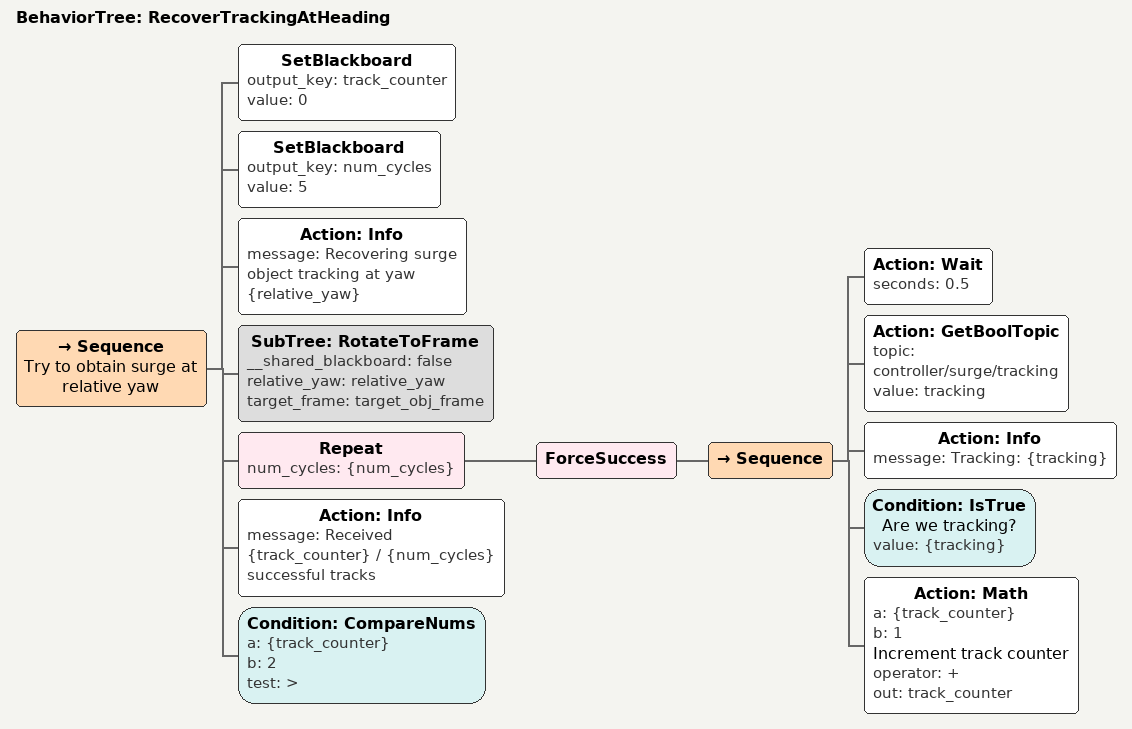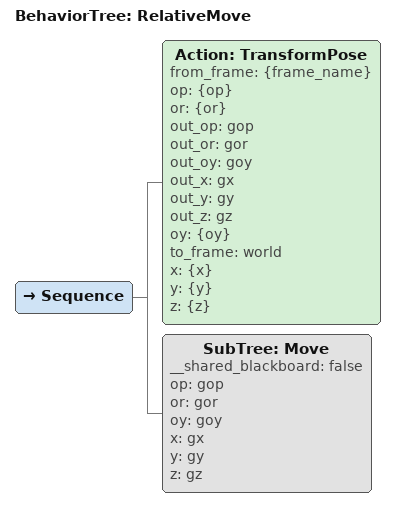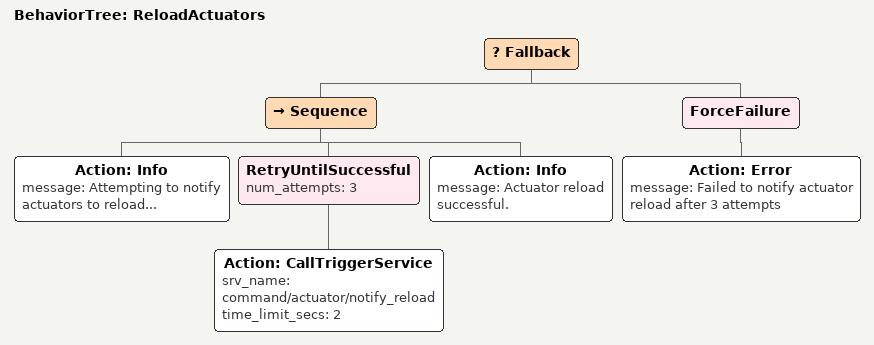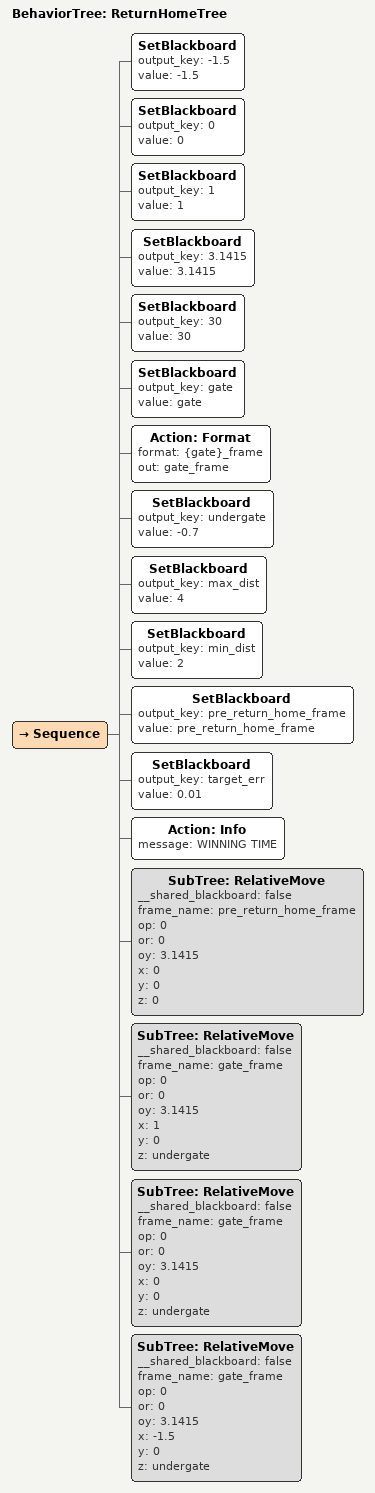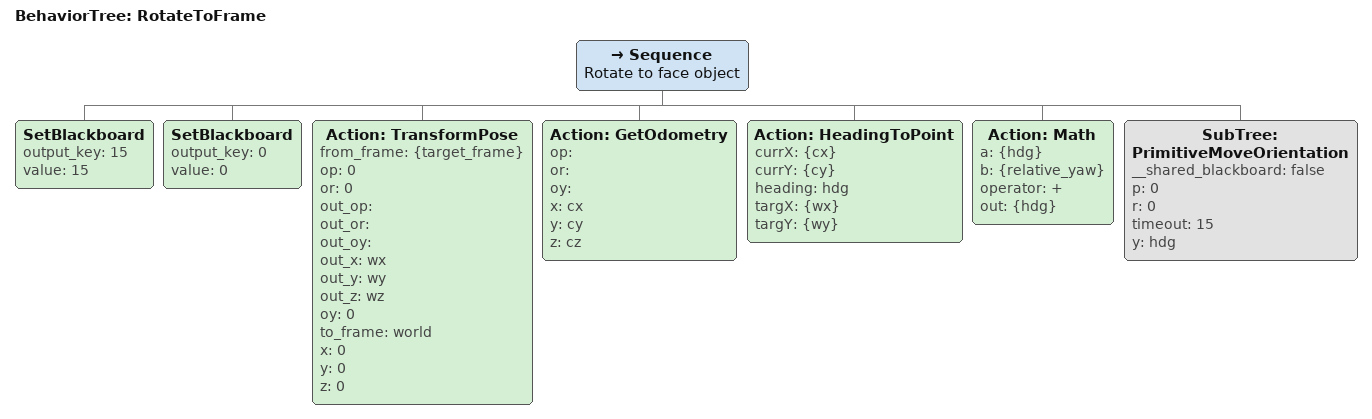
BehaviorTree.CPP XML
<BehaviorTree ID="RecoverTrackingAtHeading">
    <Sequence name="Try to obtain surge at relative yaw">
        <SetBlackboard output_key="track_counter" value="0"/>
        <SetBlackboard output_key="num_cycles" value="5"/>
        <Action ID="Info" message="Recovering surge object tracking at yaw {relative_yaw}"/>
        <SubTree ID="RotateToFrame" __shared_blackboard="false" relative_yaw="relative_yaw" target_frame="target_obj_frame"/>
        <Repeat num_cycles="{num_cycles}">
            <ForceSuccess>
                <Sequence>
                    <Action ID="Wait" seconds="0.5"/>
                    <Action ID="GetBoolTopic" topic="controller/surge/tracking" value="tracking"/>
                    <Action ID="Info" message="Tracking: {tracking}"/>
                    <Condition ID="IsTrue" name="Are we tracking?" value="{tracking}"/>
                    <Action ID="Math" a="{track_counter}" b="1" name="Increment track counter" operator="+" out="track_counter"/>
                </Sequence>
            </ForceSuccess>
        </Repeat>
        <Action ID="Info" message="Received {track_counter} / {num_cycles} successful tracks"/>
        <Condition ID="CompareNums" a="{track_counter}" b="2" test=">"/>
    </Sequence>
</BehaviorTree>

<BehaviorTree ID="RelativeMove">
    <Sequence>
        <Action ID="TransformPose" from_frame="{frame_name}" op="{op}" or="{or}" out_op="gop" out_or="gor" out_oy="goy" out_x="gx" out_y="gy" out_z="gz" oy="{oy}" to_frame="world" x="{x}" y="{y}" z="{z}"/>
        <SubTree ID="Move" __shared_blackboard="false" op="gop" or="gor" oy="goy" x="gx" y="gy" z="gz"/>
    </Sequence>
</BehaviorTree>

<BehaviorTree ID="ReloadActuators">
    <Fallback>
        <Sequence>
            <Action ID="Info" message="Attempting to notify actuators to reload..."/>
            <RetryUntilSuccessful num_attempts="3">
                <Action ID="CallTriggerService" srv_name="command/actuator/notify_reload" time_limit_secs="2"/>
            </RetryUntilSuccessful>
            <Action ID="Info" message="Actuator reload successful."/>
        </Sequence>
        <ForceFailure>
            <Action ID="Error" message="Failed to notify actuator reload after 3 attempts"/>
        </ForceFailure>
    </Fallback>
</BehaviorTree>

<BehaviorTree ID="ReturnHomeTree">
    <Sequence>
        <SetBlackboard output_key="-1.5" value="-1.5"/>
        <SetBlackboard output_key="0" value="0"/>
        <SetBlackboard output_key="1" value="1"/>
        <SetBlackboard output_key="3.1415" value="3.1415"/>
        <SetBlackboard output_key="30" value="30"/>
        <SetBlackboard output_key="gate" value="gate"/>
        <Action ID="Format" format="{gate}_frame" out="gate_frame"/>
        <SetBlackboard output_key="undergate" value="-0.7"/>
        <SetBlackboard output_key="max_dist" value="4"/>
        <SetBlackboard output_key="min_dist" value="2"/>
        <SetBlackboard output_key="pre_return_home_frame" value="pre_return_home_frame"/>
        <SetBlackboard output_key="target_err" value="0.01"/>
        <Action ID="Info" message="WINNING TIME"/>
        <SubTree ID="RelativeMove" __shared_blackboard="false" frame_name="pre_return_home_frame" op="0" or="0" oy="3.1415" x="0" y="0" z="0"/>
        <SubTree ID="RelativeMove" __shared_blackboard="false" frame_name="gate_frame" op="0" or="0" oy="3.1415" x="1" y="0" z="undergate"/>
        <SubTree ID="RelativeMove" __shared_blackboard="false" frame_name="gate_frame" op="0" or="0" oy="3.1415" x="0" y="0" z="undergate"/>
        <SubTree ID="RelativeMove" __shared_blackboard="false" frame_name="gate_frame" op="0" or="0" oy="3.1415" x="-1.5" y="0" z="undergate"/>
    </Sequence>
</BehaviorTree>

<BehaviorTree ID="RotateToFrame">
    <Sequence name="Rotate to face object">
        <SetBlackboard output_key="15" value="15"/>
        <SetBlackboard output_key="0" value="0"/>
        <Action ID="TransformPose" from_frame="{target_frame}" op="0" or="0" out_op="" out_or="" out_oy="" out_x="wx" out_y="wy" out_z="wz" oy="0" to_frame="world" x="0" y="0" z="0"/>
        <Action ID="GetOdometry" op="" or="" oy="" x="cx" y="cy" z="cz"/>
        <Action ID="HeadingToPoint" currX="{cx}" currY="{cy}" heading="hdg" targX="{wx}" targY="{wy}"/>
        <Action ID="Math" a="{hdg}" b="{relative_yaw}" operator="+" out="{hdg}"/>
        <SubTree ID="PrimitiveMoveOrientation" __shared_blackboard="false" p="0" r="0" timeout="15" y="hdg"/>
    </Sequence>
</BehaviorTree>
